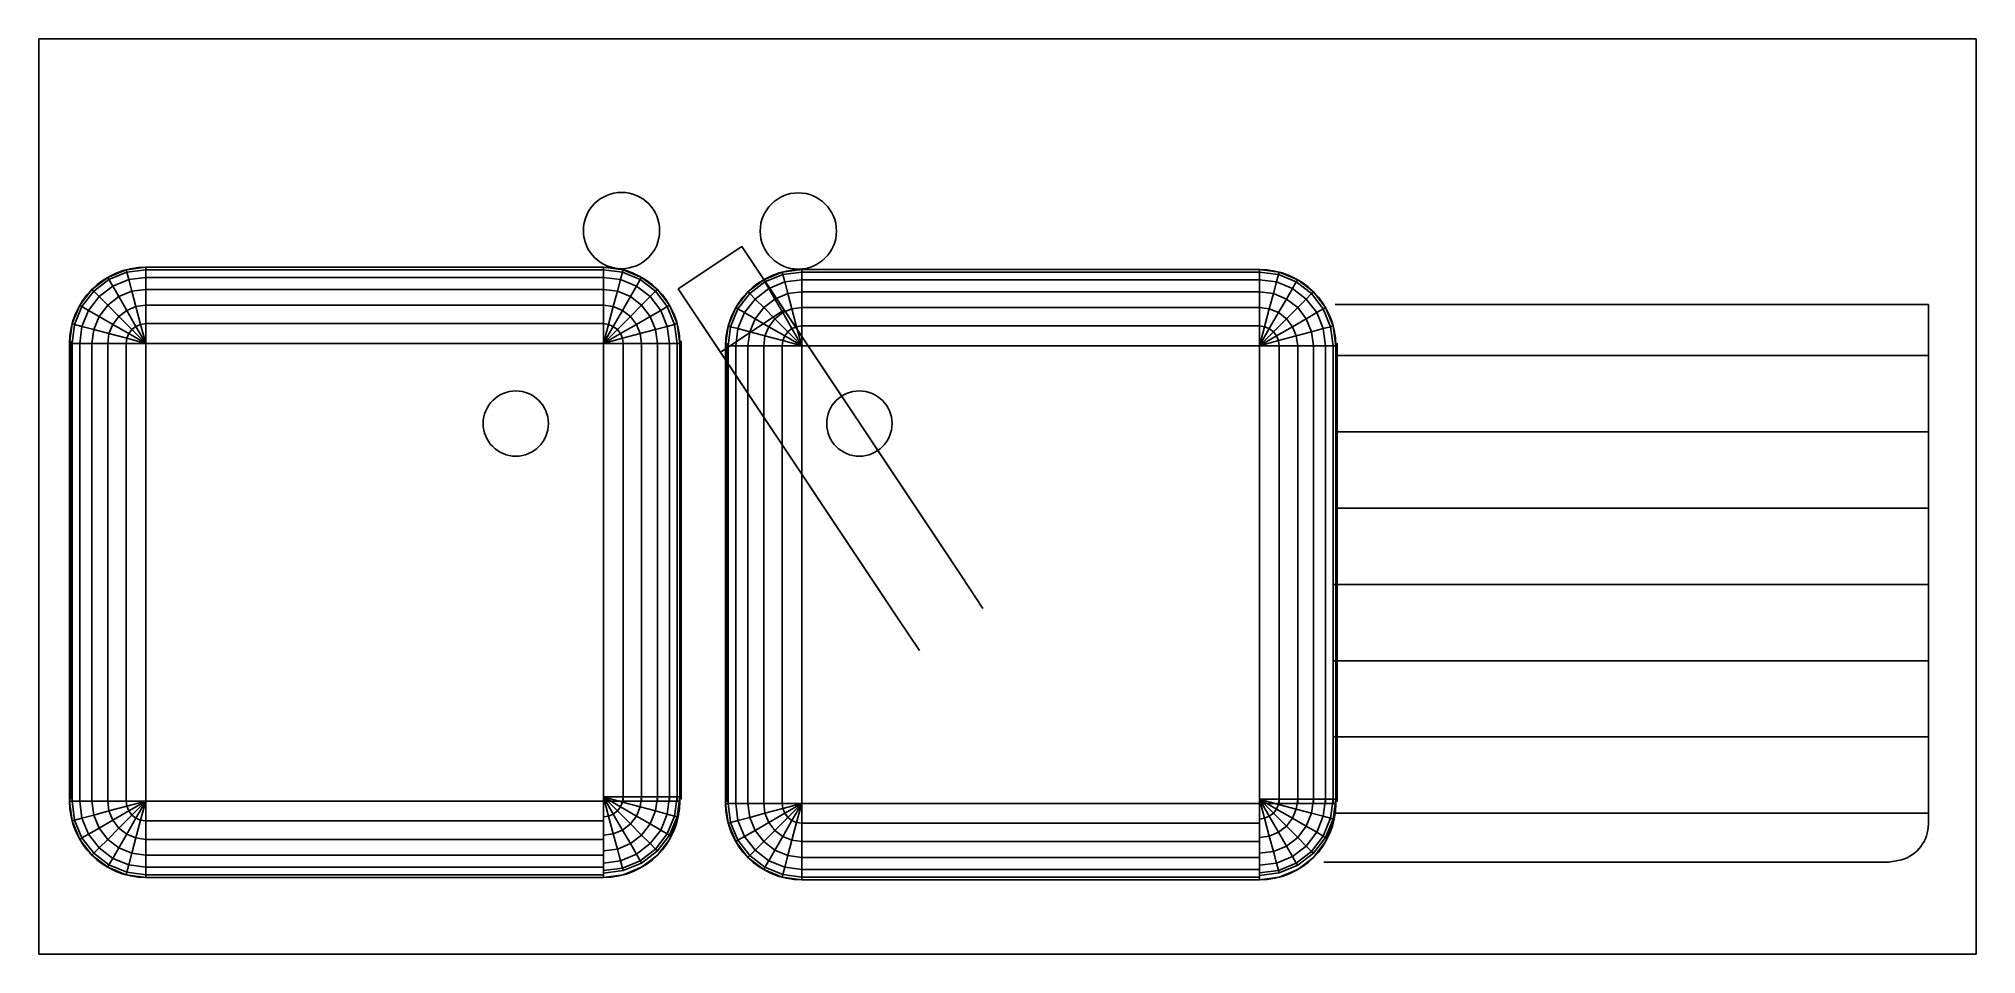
# Model space of a CAD drawing. Extents: x -127 to 0, y 0 to 60.
import ezdxf

# ---------------------------------------------------------------- set-up
doc = ezdxf.new("R2010")
doc.units = 0
doc.header["$LTSCALE"] = 25
doc.header["$MEASUREMENT"] = 0
doc.layers.get('0').update_dxf_attribs({"linetype": 'CONTINUOUS'})

msp = doc.modelspace()

# ---------------------------------------------------------------- linework, layer by layer
at = {"color": 0, "linetype": 'ByBlock'}
for p, q in [((-119.98, 45.03), (-89.98, 45.03)), ((-76.98, 44.88), (-46.98, 44.88)), ((-78.15, 42.23), (-82.31, 39.45)), ((-42.03, 42.59), (-3.14, 42.59)), ((-3.14, 42.59), (-3.14, 8.54)), ((-124.98, 10.03), (-124.98, 40.03)), ((-119.98, 10.03, -20), (-119.98, 40.03, -20)), ((-119.98, 40.03, -20), (-89.98, 40.03, -20)), ((-89.98, 40.03, -20), (-89.98, 10.03, -20)), ((-84.98, 40.03), (-84.98, 10.03)), ((-81.98, 9.88), (-81.98, 39.88)), ((-76.98, 9.88, -20), (-76.98, 39.88, -20)), ((-76.98, 39.88, -20), (-46.98, 39.88, -20)), ((-46.98, 39.88, -20), (-46.98, 9.88, -20)), ((-41.98, 39.88), (-41.98, 9.88)), ((-42.03, 39.24), (-3.14, 39.24)), ((-42.03, 34.24), (-3.14, 34.24)), ((-42.03, 29.24), (-3.14, 29.24)), ((-42.13, 24.24), (-3.14, 24.24)), ((-42.13, 19.24), (-3.14, 19.24)), ((-42.13, 14.24), (-3.14, 14.24)), ((-89.98, 10.03, -20), (-119.98, 10.03, -20)), ((-46.98, 9.88, -20), (-76.98, 9.88, -20)), ((-42.13, 9.24), (-3.14, 9.24)), ((-5.74, 6.04), (-42.76, 6.04)), ((-4.9, 6.18), (-5.74, 6.04)), ((-89.98, 5.03), (-119.98, 5.03)), ((-46.98, 4.88), (-76.98, 4.88))]:
    msp.add_line(p, q, dxfattribs=at)
at = {"color": 0, "linetype": 'ByBlock', "extrusion": (0, 1, 0)}
for p, q in [((-89.98, 45.03, -15), (-119.98, 45.03, -15)), ((-119.98, 45.03, -15), (-119.98, 45.03)), ((-89.98, 45.03), (-89.98, 45.03, -15)), ((-46.98, 44.88, -15), (-76.98, 44.88, -15)), ((-76.98, 44.88, -15), (-76.98, 44.88)), ((-46.98, 44.88), (-46.98, 44.88, -15))]:
    msp.add_line(p, q, dxfattribs=at)
at = {"color": 0, "linetype": 'ByBlock', "extrusion": (0.83205, 0.5547, 0)}
for p, q in [((-72.04, 24.06, 14), (-85.08, 43.61, 2.5)), ((-82.31, 39.45, 2.5), (-70.66, 21.98, 11.5)), ((-70.66, 21.98, 14), (-72.04, 24.06, 14)), ((-70.66, 21.98, 11.5), (-69.27, 19.9, 11.5)), ((-69.27, 19.9, 12.5), (-70.66, 21.98, 14)), ((-69.27, 19.9, 11.5), (-69.27, 19.9, 12.5))]:
    msp.add_line(p, q, dxfattribs=at)
at = {"color": 0, "linetype": 'ByBlock', "extrusion": (-1, 0, 0)}
for p, q in [((-124.98, 40.03, -15), (-124.98, 10.03, -15)), ((-124.98, 40.03), (-124.98, 40.03, -15)), ((-81.98, 39.88, -15), (-81.98, 9.88, -15)), ((-81.98, 39.88), (-81.98, 39.88, -15)), ((-124.98, 10.03, -15), (-124.98, 10.03)), ((-81.98, 9.88, -15), (-81.98, 9.88))]:
    msp.add_line(p, q, dxfattribs=at)
at = {"color": 0, "linetype": 'ByBlock', "extrusion": (1, 0, 0)}
for p, q in [((-84.98, 10.03, -15), (-84.98, 40.03, -15)), ((-84.98, 40.03, -15), (-84.98, 40.03)), ((-41.98, 9.88, -15), (-41.98, 39.88, -15)), ((-41.98, 39.88, -15), (-41.98, 39.88)), ((-84.98, 10.03), (-84.98, 10.03, -15)), ((-41.98, 9.88), (-41.98, 9.88, -15))]:
    msp.add_line(p, q, dxfattribs=at)
at = {"color": 0, "linetype": 'ByBlock', "extrusion": (0, -1, 0)}
for p, q in [((-119.98, 5.03), (-119.98, 5.03, -15)), ((-119.98, 5.03, -15), (-89.98, 5.03, -15)), ((-89.98, 5.03, -15), (-89.98, 5.03)), ((-76.98, 4.88), (-76.98, 4.88, -15)), ((-76.98, 4.88, -15), (-46.98, 4.88, -15)), ((-46.98, 4.88, -15), (-46.98, 4.88))]:
    msp.add_line(p, q, dxfattribs=at)
at = {"color": 0, "linetype": 'ByBlock'}
for centre, radius in [((-88.8, 47.43), 2.5), ((-77.21, 47.4), 2.5), ((-95.73, 34.78, -20), 2.14), ((-73.21, 34.78, -20), 2.14)]:
    msp.add_circle(centre, radius, dxfattribs=at)
for centre, radius, start, end in [((-119.98, 40.03), 5, 90, 180), ((-119.98, 40.03, -15), 5, 90, 180), ((-89.98, 40.03), 5, 0, 90), ((-89.98, 40.03, -15), 5, 0, 90), ((-76.98, 39.88), 5, 90, 180), ((-76.98, 39.88, -15), 5, 90, 180), ((-46.98, 39.88), 5, 0, 90), ((-46.98, 39.88, -15), 5, 0, 90), ((-119.98, 10.03), 5, 180, 270), ((-119.98, 10.03, -15), 5, 180, 270), ((-89.98, 10.03), 5, 270, 0), ((-89.98, 10.03, -15), 5, 270, 0), ((-76.98, 9.88), 5, 180, 270), ((-76.98, 9.88, -15), 5, 180, 270), ((-46.98, 9.88), 5, 270, 0), ((-46.98, 9.88, -15), 5, 270, 0), ((-5.6, 8.54), 2.46, 286.6393, 0), ((-79.39, 5.01), 0.005, 180, 270)]:
    msp.add_arc(centre, radius, start, end, dxfattribs=at)
for points, invisible_edges in [([(-123, 60), (-127, 60), (-127, 0), (-123, 0)], 8), ([(-123, 60), (-87, 60), (-87, 45), (-123, 45)], 14), ([(-79, 60), (-87, 60), (-87, 0), (-79, 0)], 10), ([(-43, 60), (-79, 60), (-79, 45), (-43, 45)], 14), ([(0, 0), (0, 60), (-43, 60), (-43, 0)], 4), ([(-80.92, 46.39, 2.5), (-78.15, 42.23, 2.5), (-66.5, 24.75, 11.5), (-67.88, 26.83, 14)], 5), ([(-80.92, 46.39, 2.5), (-80.92, 46.39), (-78.15, 42.23), (-78.15, 42.23, 2.5)], 8), ([(-85.08, 43.61, 2.5), (-82.31, 39.45, 2.5), (-70.66, 21.98, 11.5), (-72.04, 24.06, 14)], 5), ([(-85.08, 43.61, 2.5), (-85.08, 43.61), (-82.31, 39.45), (-82.31, 39.45, 2.5)], 8), ([(-67.88, 26.83, 14), (-66.5, 24.75, 11.5), (-65.11, 22.67, 11.5), (-66.5, 24.75, 14)], 5), ([(-66.5, 24.75, 14), (-65.11, 22.67, 11.5), (-65.11, 22.67, 12.5)], 1), ([(-72.04, 24.06, 14), (-70.66, 21.98, 11.5), (-69.27, 19.9, 11.5), (-70.66, 21.98, 14)], 5), ([(-70.66, 21.98, 14), (-69.27, 19.9, 11.5), (-69.27, 19.9, 12.5)], 1), ([(-123, 0), (-87, 0), (-87, 5), (-123, 5)], 14), ([(-43, 0), (-79, 0), (-79, 5), (-43, 5)], 14)]:
    msp.add_3dface(points, dxfattribs=dict(at, invisible_edges=invisible_edges))
for points in [[(-80.92, 46.39), (-85.08, 43.61), (-85.08, 43.61, 2.5), (-80.92, 46.39, 2.5)], [(-119.98, 45.03), (-89.98, 45.03), (-89.98, 45.03, -15), (-119.98, 45.03, -15)], [(-76.98, 44.88), (-46.98, 44.88), (-46.98, 44.88, -15), (-76.98, 44.88, -15)], [(-124.88, 10.17), (-124.88, 40.17), (-124.88, 40.17, -15), (-124.88, 10.17, -15)], [(-84.88, 10.17), (-84.88, 40.17), (-84.88, 40.17, -15), (-84.88, 10.17, -15)], [(-81.88, 10.02), (-81.88, 40.02), (-81.88, 40.02, -15), (-81.88, 10.02, -15)], [(-41.88, 10.02), (-41.88, 40.02), (-41.88, 40.02, -15), (-41.88, 10.02, -15)], [(-119.98, 5.03), (-89.98, 5.03), (-89.98, 5.03, -15), (-119.98, 5.03, -15)], [(-76.98, 4.88), (-46.98, 4.88), (-46.98, 4.88, -15), (-76.98, 4.88, -15)]]:
    msp.add_3dface(points, dxfattribs=at)

# ---------------------------------------------------------------- meshes
mesh = msp.add_polymesh((7, 7), dxfattribs=at)
for k, corner in enumerate([(-119.98, 45.03, -15), (-121.28, 44.86, -15), (-122.48, 44.36, -15), (-123.52, 43.57, -15), (-124.31, 42.53, -15), (-124.81, 41.33, -15), (-124.98, 40.03, -15), (-119.98, 45.03, -12.5), (-121.28, 44.86, -12.5), (-122.48, 44.36, -12.5), (-123.52, 43.57, -12.5), (-124.31, 42.53, -12.5), (-124.81, 41.33, -12.5), (-124.98, 40.03, -12.5), (-119.98, 45.03, -10), (-121.28, 44.86, -10), (-122.48, 44.36, -10), (-123.52, 43.57, -10), (-124.31, 42.53, -10), (-124.81, 41.33, -10), (-124.98, 40.03, -10), (-119.98, 45.03, -7.5), (-121.28, 44.86, -7.5), (-122.48, 44.36, -7.5), (-123.52, 43.57, -7.5), (-124.31, 42.53, -7.5), (-124.81, 41.33, -7.5), (-124.98, 40.03, -7.5), (-119.98, 45.03, -5), (-121.28, 44.86, -5), (-122.48, 44.36, -5), (-123.52, 43.57, -5), (-124.31, 42.53, -5), (-124.81, 41.33, -5), (-124.98, 40.03, -5), (-119.98, 45.03, -2.5), (-121.28, 44.86, -2.5), (-122.48, 44.36, -2.5), (-123.52, 43.57, -2.5), (-124.31, 42.53, -2.5), (-124.81, 41.33, -2.5), (-124.98, 40.03, -2.5), (-119.98, 45.03), (-121.28, 44.86), (-122.48, 44.36), (-123.52, 43.57), (-124.31, 42.53), (-124.81, 41.33), (-124.98, 40.03)]):
    mesh.set_mesh_vertex(divmod(k, 7), corner)
mesh = msp.add_polymesh((7, 7), dxfattribs=at)
for k, corner in enumerate([(-119.98, 40.03, -20), (-119.98, 41.33, -19.83), (-119.98, 42.53, -19.33), (-119.98, 43.57, -18.54), (-119.98, 44.36, -17.5), (-119.98, 44.86, -16.29), (-119.98, 45.03, -15), (-119.98, 40.03, -20), (-120.32, 41.28, -19.83), (-120.63, 42.45, -19.33), (-120.9, 43.45, -18.54), (-121.1, 44.22, -17.5), (-121.23, 44.7, -16.29), (-121.28, 44.86, -15), (-119.98, 40.03, -20), (-120.63, 41.15, -19.83), (-121.23, 42.2, -19.33), (-121.75, 43.1, -18.54), (-122.15, 43.78, -17.5), (-122.4, 44.22, -16.29), (-122.48, 44.36, -15), (-119.98, 40.03, -20), (-120.9, 40.95, -19.83), (-121.75, 41.8, -19.33), (-122.48, 42.53, -18.54), (-123.05, 43.1, -17.5), (-123.4, 43.45, -16.29), (-123.52, 43.57, -15), (-119.98, 40.03, -20), (-121.1, 40.68, -19.83), (-122.15, 41.28, -19.33), (-123.05, 41.8, -18.54), (-123.73, 42.2, -17.5), (-124.17, 42.45, -16.29), (-124.31, 42.53, -15), (-119.98, 40.03, -20), (-121.23, 40.37, -19.83), (-122.4, 40.68, -19.33), (-123.4, 40.95, -18.54), (-124.17, 41.15, -17.5), (-124.65, 41.28, -16.29), (-124.81, 41.33, -15), (-119.98, 40.03, -20), (-121.28, 40.03, -19.83), (-122.48, 40.03, -19.33), (-123.52, 40.03, -18.54), (-124.31, 40.03, -17.5), (-124.81, 40.03, -16.29), (-124.98, 40.03, -15)]):
    mesh.set_mesh_vertex(divmod(k, 7), corner)
mesh = msp.add_polymesh((2, 7), dxfattribs=at)
for k, corner in enumerate([(-119.98, 45.03, -15), (-119.98, 44.86, -16.29), (-119.98, 44.36, -17.5), (-119.98, 43.57, -18.54), (-119.98, 42.53, -19.33), (-119.98, 41.33, -19.83), (-119.98, 40.03, -20), (-89.98, 45.03, -15), (-89.98, 44.86, -16.29), (-89.98, 44.36, -17.5), (-89.98, 43.57, -18.54), (-89.98, 42.53, -19.33), (-89.98, 41.33, -19.83), (-89.98, 40.03, -20)]):
    mesh.set_mesh_vertex(divmod(k, 7), corner)
mesh = msp.add_polymesh((7, 7), dxfattribs=at)
for k, corner in enumerate([(-89.98, 45.03), (-89.98, 45.03, -2.5), (-89.98, 45.03, -5), (-89.98, 45.03, -7.5), (-89.98, 45.03, -10), (-89.98, 45.03, -12.5), (-89.98, 45.03, -15), (-88.69, 44.86), (-88.69, 44.86, -2.5), (-88.69, 44.86, -5), (-88.69, 44.86, -7.5), (-88.69, 44.86, -10), (-88.69, 44.86, -12.5), (-88.69, 44.86, -15), (-87.48, 44.36), (-87.48, 44.36, -2.5), (-87.48, 44.36, -5), (-87.48, 44.36, -7.5), (-87.48, 44.36, -10), (-87.48, 44.36, -12.5), (-87.48, 44.36, -15), (-86.45, 43.57), (-86.45, 43.57, -2.5), (-86.45, 43.57, -5), (-86.45, 43.57, -7.5), (-86.45, 43.57, -10), (-86.45, 43.57, -12.5), (-86.45, 43.57, -15), (-85.65, 42.53), (-85.65, 42.53, -2.5), (-85.65, 42.53, -5), (-85.65, 42.53, -7.5), (-85.65, 42.53, -10), (-85.65, 42.53, -12.5), (-85.65, 42.53, -15), (-85.15, 41.33), (-85.15, 41.33, -2.5), (-85.15, 41.33, -5), (-85.15, 41.33, -7.5), (-85.15, 41.33, -10), (-85.15, 41.33, -12.5), (-85.15, 41.33, -15), (-84.98, 40.03), (-84.98, 40.03, -2.5), (-84.98, 40.03, -5), (-84.98, 40.03, -7.5), (-84.98, 40.03, -10), (-84.98, 40.03, -12.5), (-84.98, 40.03, -15)]):
    mesh.set_mesh_vertex(divmod(k, 7), corner)
mesh = msp.add_polymesh((7, 7), dxfattribs=at)
for k, corner in enumerate([(-89.98, 40.03, -20), (-89.98, 41.33, -19.83), (-89.98, 42.53, -19.33), (-89.98, 43.57, -18.54), (-89.98, 44.36, -17.5), (-89.98, 44.86, -16.29), (-89.98, 45.03, -15), (-89.98, 40.03, -20), (-89.65, 41.28, -19.83), (-89.34, 42.45, -19.33), (-89.07, 43.45, -18.54), (-88.86, 44.22, -17.5), (-88.73, 44.7, -16.29), (-88.69, 44.86, -15), (-89.98, 40.03, -20), (-89.34, 41.15, -19.83), (-88.73, 42.2, -19.33), (-88.22, 43.1, -18.54), (-87.82, 43.78, -17.5), (-87.57, 44.22, -16.29), (-87.48, 44.36, -15), (-89.98, 40.03, -20), (-89.07, 40.95, -19.83), (-88.22, 41.8, -19.33), (-87.48, 42.53, -18.54), (-86.92, 43.1, -17.5), (-86.57, 43.45, -16.29), (-86.45, 43.57, -15), (-89.98, 40.03, -20), (-88.86, 40.68, -19.83), (-87.82, 41.28, -19.33), (-86.92, 41.8, -18.54), (-86.23, 42.2, -17.5), (-85.8, 42.45, -16.29), (-85.65, 42.53, -15), (-89.98, 40.03, -20), (-88.73, 40.37, -19.83), (-87.57, 40.68, -19.33), (-86.57, 40.95, -18.54), (-85.8, 41.15, -17.5), (-85.32, 41.28, -16.29), (-85.15, 41.33, -15), (-89.98, 40.03, -20), (-88.69, 40.03, -19.83), (-87.48, 40.03, -19.33), (-86.45, 40.03, -18.54), (-85.65, 40.03, -17.5), (-85.15, 40.03, -16.29), (-84.98, 40.03, -15)]):
    mesh.set_mesh_vertex(divmod(k, 7), corner)
mesh = msp.add_polymesh((7, 7), dxfattribs=at)
for k, corner in enumerate([(-76.98, 44.88, -15), (-78.28, 44.71, -15), (-79.48, 44.21, -15), (-80.52, 43.42, -15), (-81.31, 42.38, -15), (-81.81, 41.18, -15), (-81.98, 39.88, -15), (-76.98, 44.88, -12.5), (-78.28, 44.71, -12.5), (-79.48, 44.21, -12.5), (-80.52, 43.42, -12.5), (-81.31, 42.38, -12.5), (-81.81, 41.18, -12.5), (-81.98, 39.88, -12.5), (-76.98, 44.88, -10), (-78.28, 44.71, -10), (-79.48, 44.21, -10), (-80.52, 43.42, -10), (-81.31, 42.38, -10), (-81.81, 41.18, -10), (-81.98, 39.88, -10), (-76.98, 44.88, -7.5), (-78.28, 44.71, -7.5), (-79.48, 44.21, -7.5), (-80.52, 43.42, -7.5), (-81.31, 42.38, -7.5), (-81.81, 41.18, -7.5), (-81.98, 39.88, -7.5), (-76.98, 44.88, -5), (-78.28, 44.71, -5), (-79.48, 44.21, -5), (-80.52, 43.42, -5), (-81.31, 42.38, -5), (-81.81, 41.18, -5), (-81.98, 39.88, -5), (-76.98, 44.88, -2.5), (-78.28, 44.71, -2.5), (-79.48, 44.21, -2.5), (-80.52, 43.42, -2.5), (-81.31, 42.38, -2.5), (-81.81, 41.18, -2.5), (-81.98, 39.88, -2.5), (-76.98, 44.88), (-78.28, 44.71), (-79.48, 44.21), (-80.52, 43.42), (-81.31, 42.38), (-81.81, 41.18), (-81.98, 39.88)]):
    mesh.set_mesh_vertex(divmod(k, 7), corner)
mesh = msp.add_polymesh((7, 7), dxfattribs=at)
for k, corner in enumerate([(-76.98, 39.88, -20), (-76.98, 41.18, -19.83), (-76.98, 42.38, -19.33), (-76.98, 43.42, -18.54), (-76.98, 44.21, -17.5), (-76.98, 44.71, -16.29), (-76.98, 44.88, -15), (-76.98, 39.88, -20), (-77.32, 41.13, -19.83), (-77.63, 42.3, -19.33), (-77.9, 43.3, -18.54), (-78.1, 44.06, -17.5), (-78.23, 44.55, -16.29), (-78.28, 44.71, -15), (-76.98, 39.88, -20), (-77.63, 41, -19.83), (-78.23, 42.05, -19.33), (-78.75, 42.94, -18.54), (-79.15, 43.63, -17.5), (-79.4, 44.06, -16.29), (-79.48, 44.21, -15), (-76.98, 39.88, -20), (-77.9, 40.8, -19.83), (-78.75, 41.65, -19.33), (-79.48, 42.38, -18.54), (-80.05, 42.94, -17.5), (-80.4, 43.3, -16.29), (-80.52, 43.42, -15), (-76.98, 39.88, -20), (-78.1, 40.53, -19.83), (-79.15, 41.13, -19.33), (-80.05, 41.65, -18.54), (-80.73, 42.05, -17.5), (-81.17, 42.3, -16.29), (-81.31, 42.38, -15), (-76.98, 39.88, -20), (-78.23, 40.22, -19.83), (-79.4, 40.53, -19.33), (-80.4, 40.8, -18.54), (-81.17, 41, -17.5), (-81.65, 41.13, -16.29), (-81.81, 41.18, -15), (-76.98, 39.88, -20), (-78.28, 39.88, -19.83), (-79.48, 39.88, -19.33), (-80.52, 39.88, -18.54), (-81.31, 39.88, -17.5), (-81.81, 39.88, -16.29), (-81.98, 39.88, -15)]):
    mesh.set_mesh_vertex(divmod(k, 7), corner)
mesh = msp.add_polymesh((2, 7), dxfattribs=at)
for k, corner in enumerate([(-76.98, 44.88, -15), (-76.98, 44.71, -16.29), (-76.98, 44.21, -17.5), (-76.98, 43.42, -18.54), (-76.98, 42.38, -19.33), (-76.98, 41.18, -19.83), (-76.98, 39.88, -20), (-46.98, 44.88, -15), (-46.98, 44.71, -16.29), (-46.98, 44.21, -17.5), (-46.98, 43.42, -18.54), (-46.98, 42.38, -19.33), (-46.98, 41.18, -19.83), (-46.98, 39.88, -20)]):
    mesh.set_mesh_vertex(divmod(k, 7), corner)
mesh = msp.add_polymesh((7, 7), dxfattribs=at)
for k, corner in enumerate([(-46.98, 44.88), (-46.98, 44.88, -2.5), (-46.98, 44.88, -5), (-46.98, 44.88, -7.5), (-46.98, 44.88, -10), (-46.98, 44.88, -12.5), (-46.98, 44.88, -15), (-45.69, 44.71), (-45.69, 44.71, -2.5), (-45.69, 44.71, -5), (-45.69, 44.71, -7.5), (-45.69, 44.71, -10), (-45.69, 44.71, -12.5), (-45.69, 44.71, -15), (-44.48, 44.21), (-44.48, 44.21, -2.5), (-44.48, 44.21, -5), (-44.48, 44.21, -7.5), (-44.48, 44.21, -10), (-44.48, 44.21, -12.5), (-44.48, 44.21, -15), (-43.45, 43.42), (-43.45, 43.42, -2.5), (-43.45, 43.42, -5), (-43.45, 43.42, -7.5), (-43.45, 43.42, -10), (-43.45, 43.42, -12.5), (-43.45, 43.42, -15), (-42.65, 42.38), (-42.65, 42.38, -2.5), (-42.65, 42.38, -5), (-42.65, 42.38, -7.5), (-42.65, 42.38, -10), (-42.65, 42.38, -12.5), (-42.65, 42.38, -15), (-42.15, 41.18), (-42.15, 41.18, -2.5), (-42.15, 41.18, -5), (-42.15, 41.18, -7.5), (-42.15, 41.18, -10), (-42.15, 41.18, -12.5), (-42.15, 41.18, -15), (-41.98, 39.88), (-41.98, 39.88, -2.5), (-41.98, 39.88, -5), (-41.98, 39.88, -7.5), (-41.98, 39.88, -10), (-41.98, 39.88, -12.5), (-41.98, 39.88, -15)]):
    mesh.set_mesh_vertex(divmod(k, 7), corner)
mesh = msp.add_polymesh((7, 7), dxfattribs=at)
for k, corner in enumerate([(-46.98, 39.88, -20), (-46.98, 41.18, -19.83), (-46.98, 42.38, -19.33), (-46.98, 43.42, -18.54), (-46.98, 44.21, -17.5), (-46.98, 44.71, -16.29), (-46.98, 44.88, -15), (-46.98, 39.88, -20), (-46.65, 41.13, -19.83), (-46.34, 42.3, -19.33), (-46.07, 43.3, -18.54), (-45.86, 44.06, -17.5), (-45.73, 44.55, -16.29), (-45.69, 44.71, -15), (-46.98, 39.88, -20), (-46.34, 41, -19.83), (-45.73, 42.05, -19.33), (-45.22, 42.94, -18.54), (-44.82, 43.63, -17.5), (-44.57, 44.06, -16.29), (-44.48, 44.21, -15), (-46.98, 39.88, -20), (-46.07, 40.8, -19.83), (-45.22, 41.65, -19.33), (-44.48, 42.38, -18.54), (-43.92, 42.94, -17.5), (-43.57, 43.3, -16.29), (-43.45, 43.42, -15), (-46.98, 39.88, -20), (-45.86, 40.53, -19.83), (-44.82, 41.13, -19.33), (-43.92, 41.65, -18.54), (-43.23, 42.05, -17.5), (-42.8, 42.3, -16.29), (-42.65, 42.38, -15), (-46.98, 39.88, -20), (-45.73, 40.22, -19.83), (-44.57, 40.53, -19.33), (-43.57, 40.8, -18.54), (-42.8, 41, -17.5), (-42.32, 41.13, -16.29), (-42.15, 41.18, -15), (-46.98, 39.88, -20), (-45.69, 39.88, -19.83), (-44.48, 39.88, -19.33), (-43.45, 39.88, -18.54), (-42.65, 39.88, -17.5), (-42.15, 39.88, -16.29), (-41.98, 39.88, -15)]):
    mesh.set_mesh_vertex(divmod(k, 7), corner)
mesh = msp.add_polymesh((2, 7), dxfattribs=at)
for k, corner in enumerate([(-124.98, 10.03, -15), (-124.81, 10.03, -16.29), (-124.31, 10.03, -17.5), (-123.52, 10.03, -18.54), (-122.48, 10.03, -19.33), (-121.28, 10.03, -19.83), (-119.98, 10.03, -20), (-124.98, 40.03, -15), (-124.81, 40.03, -16.29), (-124.31, 40.03, -17.5), (-123.52, 40.03, -18.54), (-122.48, 40.03, -19.33), (-121.28, 40.03, -19.83), (-119.98, 40.03, -20)]):
    mesh.set_mesh_vertex(divmod(k, 7), corner)
mesh = msp.add_polymesh((2, 7), dxfattribs=at)
for k, corner in enumerate([(-84.98, 10.03, -15), (-85.15, 10.03, -16.29), (-85.65, 10.03, -17.5), (-86.45, 10.03, -18.54), (-87.48, 10.03, -19.33), (-88.69, 10.03, -19.83), (-89.98, 10.03, -20), (-84.98, 40.03, -15), (-85.15, 40.03, -16.29), (-85.65, 40.03, -17.5), (-86.45, 40.03, -18.54), (-87.48, 40.03, -19.33), (-88.69, 40.03, -19.83), (-89.98, 40.03, -20)]):
    mesh.set_mesh_vertex(divmod(k, 7), corner)
mesh = msp.add_polymesh((2, 7), dxfattribs=at)
for k, corner in enumerate([(-81.98, 9.88, -15), (-81.81, 9.88, -16.29), (-81.31, 9.88, -17.5), (-80.52, 9.88, -18.54), (-79.48, 9.88, -19.33), (-78.28, 9.88, -19.83), (-76.98, 9.88, -20), (-81.98, 39.88, -15), (-81.81, 39.88, -16.29), (-81.31, 39.88, -17.5), (-80.52, 39.88, -18.54), (-79.48, 39.88, -19.33), (-78.28, 39.88, -19.83), (-76.98, 39.88, -20)]):
    mesh.set_mesh_vertex(divmod(k, 7), corner)
mesh = msp.add_polymesh((2, 7), dxfattribs=at)
for k, corner in enumerate([(-41.98, 9.88, -15), (-42.15, 9.88, -16.29), (-42.65, 9.88, -17.5), (-43.45, 9.88, -18.54), (-44.48, 9.88, -19.33), (-45.69, 9.88, -19.83), (-46.98, 9.88, -20), (-41.98, 39.88, -15), (-42.15, 39.88, -16.29), (-42.65, 39.88, -17.5), (-43.45, 39.88, -18.54), (-44.48, 39.88, -19.33), (-45.69, 39.88, -19.83), (-46.98, 39.88, -20)]):
    mesh.set_mesh_vertex(divmod(k, 7), corner)
mesh = msp.add_polymesh((7, 7), dxfattribs=at)
for k, corner in enumerate([(-89.98, 10.31, -20), (-89.98, 9.01, -19.83), (-89.98, 7.81, -19.33), (-89.98, 6.77, -18.54), (-89.98, 5.98, -17.5), (-89.98, 5.48, -16.29), (-89.98, 5.31, -15), (-89.98, 10.31, -20), (-89.65, 9.06, -19.83), (-89.34, 7.89, -19.33), (-89.07, 6.89, -18.54), (-88.86, 6.13, -17.5), (-88.73, 5.64, -16.29), (-88.69, 5.48, -15), (-89.98, 10.31, -20), (-89.34, 9.19, -19.83), (-88.73, 8.14, -19.33), (-88.22, 7.25, -18.54), (-87.82, 6.56, -17.5), (-87.57, 6.13, -16.29), (-87.48, 5.98, -15), (-89.98, 10.31, -20), (-89.07, 9.39, -19.83), (-88.22, 8.54, -19.33), (-87.48, 7.81, -18.54), (-86.92, 7.25, -17.5), (-86.57, 6.89, -16.29), (-86.45, 6.77, -15), (-89.98, 10.31, -20), (-88.86, 9.66, -19.83), (-87.82, 9.06, -19.33), (-86.92, 8.54, -18.54), (-86.23, 8.14, -17.5), (-85.8, 7.89, -16.29), (-85.65, 7.81, -15), (-89.98, 10.31, -20), (-88.73, 9.97, -19.83), (-87.57, 9.66, -19.33), (-86.57, 9.39, -18.54), (-85.8, 9.19, -17.5), (-85.32, 9.06, -16.29), (-85.15, 9.01, -15), (-89.98, 10.31, -20), (-88.69, 10.31, -19.83), (-87.48, 10.31, -19.33), (-86.45, 10.31, -18.54), (-85.65, 10.31, -17.5), (-85.15, 10.31, -16.29), (-84.98, 10.31, -15)]):
    mesh.set_mesh_vertex(divmod(k, 7), corner)
mesh = msp.add_polymesh((7, 7), dxfattribs=at)
for k, corner in enumerate([(-119.98, 5.03, -15), (-121.28, 5.2, -15), (-122.48, 5.7, -15), (-123.52, 6.5, -15), (-124.31, 7.53, -15), (-124.81, 8.74, -15), (-124.98, 10.03, -15), (-119.98, 5.03, -12.5), (-121.28, 5.2, -12.5), (-122.48, 5.7, -12.5), (-123.52, 6.5, -12.5), (-124.31, 7.53, -12.5), (-124.81, 8.74, -12.5), (-124.98, 10.03, -12.5), (-119.98, 5.03, -10), (-121.28, 5.2, -10), (-122.48, 5.7, -10), (-123.52, 6.5, -10), (-124.31, 7.53, -10), (-124.81, 8.74, -10), (-124.98, 10.03, -10), (-119.98, 5.03, -7.5), (-121.28, 5.2, -7.5), (-122.48, 5.7, -7.5), (-123.52, 6.5, -7.5), (-124.31, 7.53, -7.5), (-124.81, 8.74, -7.5), (-124.98, 10.03, -7.5), (-119.98, 5.03, -5), (-121.28, 5.2, -5), (-122.48, 5.7, -5), (-123.52, 6.5, -5), (-124.31, 7.53, -5), (-124.81, 8.74, -5), (-124.98, 10.03, -5), (-119.98, 5.03, -2.5), (-121.28, 5.2, -2.5), (-122.48, 5.7, -2.5), (-123.52, 6.5, -2.5), (-124.31, 7.53, -2.5), (-124.81, 8.74, -2.5), (-124.98, 10.03, -2.5), (-119.98, 5.03), (-121.28, 5.2), (-122.48, 5.7), (-123.52, 6.5), (-124.31, 7.53), (-124.81, 8.74), (-124.98, 10.03)]):
    mesh.set_mesh_vertex(divmod(k, 7), corner)
mesh = msp.add_polymesh((7, 7), dxfattribs=at)
for k, corner in enumerate([(-119.98, 10.03, -20), (-119.98, 8.74, -19.83), (-119.98, 7.53, -19.33), (-119.98, 6.5, -18.54), (-119.98, 5.7, -17.5), (-119.98, 5.2, -16.29), (-119.98, 5.03, -15), (-119.98, 10.03, -20), (-120.32, 8.78, -19.83), (-120.63, 7.62, -19.33), (-120.9, 6.62, -18.54), (-121.1, 5.85, -17.5), (-121.23, 5.37, -16.29), (-121.28, 5.2, -15), (-119.98, 10.03, -20), (-120.63, 8.91, -19.83), (-121.23, 7.87, -19.33), (-121.75, 6.97, -18.54), (-122.15, 6.28, -17.5), (-122.4, 5.85, -16.29), (-122.48, 5.7, -15), (-119.98, 10.03, -20), (-120.9, 9.12, -19.83), (-121.75, 8.27, -19.33), (-122.48, 7.53, -18.54), (-123.05, 6.97, -17.5), (-123.4, 6.62, -16.29), (-123.52, 6.5, -15), (-119.98, 10.03, -20), (-121.1, 9.39, -19.83), (-122.15, 8.78, -19.33), (-123.05, 8.27, -18.54), (-123.73, 7.87, -17.5), (-124.17, 7.62, -16.29), (-124.31, 7.53, -15), (-119.98, 10.03, -20), (-121.23, 9.7, -19.83), (-122.4, 9.39, -19.33), (-123.4, 9.12, -18.54), (-124.17, 8.91, -17.5), (-124.65, 8.78, -16.29), (-124.81, 8.74, -15), (-119.98, 10.03, -20), (-121.28, 10.03, -19.83), (-122.48, 10.03, -19.33), (-123.52, 10.03, -18.54), (-124.31, 10.03, -17.5), (-124.81, 10.03, -16.29), (-124.98, 10.03, -15)]):
    mesh.set_mesh_vertex(divmod(k, 7), corner)
mesh = msp.add_polymesh((2, 7), dxfattribs=at)
for k, corner in enumerate([(-119.98, 5.03, -15), (-119.98, 5.2, -16.29), (-119.98, 5.7, -17.5), (-119.98, 6.5, -18.54), (-119.98, 7.53, -19.33), (-119.98, 8.74, -19.83), (-119.98, 10.03, -20), (-89.98, 5.03, -15), (-89.98, 5.2, -16.29), (-89.98, 5.7, -17.5), (-89.98, 6.5, -18.54), (-89.98, 7.53, -19.33), (-89.98, 8.74, -19.83), (-89.98, 10.03, -20)]):
    mesh.set_mesh_vertex(divmod(k, 7), corner)
mesh = msp.add_polymesh((7, 7), dxfattribs=at)
for k, corner in enumerate([(-89.98, 5.03), (-89.98, 5.03, -2.5), (-89.98, 5.03, -5), (-89.98, 5.03, -7.5), (-89.98, 5.03, -10), (-89.98, 5.03, -12.5), (-89.98, 5.03, -15), (-88.69, 5.2), (-88.69, 5.2, -2.5), (-88.69, 5.2, -5), (-88.69, 5.2, -7.5), (-88.69, 5.2, -10), (-88.69, 5.2, -12.5), (-88.69, 5.2, -15), (-87.48, 5.7), (-87.48, 5.7, -2.5), (-87.48, 5.7, -5), (-87.48, 5.7, -7.5), (-87.48, 5.7, -10), (-87.48, 5.7, -12.5), (-87.48, 5.7, -15), (-86.45, 6.5), (-86.45, 6.5, -2.5), (-86.45, 6.5, -5), (-86.45, 6.5, -7.5), (-86.45, 6.5, -10), (-86.45, 6.5, -12.5), (-86.45, 6.5, -15), (-85.65, 7.53), (-85.65, 7.53, -2.5), (-85.65, 7.53, -5), (-85.65, 7.53, -7.5), (-85.65, 7.53, -10), (-85.65, 7.53, -12.5), (-85.65, 7.53, -15), (-85.15, 8.74), (-85.15, 8.74, -2.5), (-85.15, 8.74, -5), (-85.15, 8.74, -7.5), (-85.15, 8.74, -10), (-85.15, 8.74, -12.5), (-85.15, 8.74, -15), (-84.98, 10.03), (-84.98, 10.03, -2.5), (-84.98, 10.03, -5), (-84.98, 10.03, -7.5), (-84.98, 10.03, -10), (-84.98, 10.03, -12.5), (-84.98, 10.03, -15)]):
    mesh.set_mesh_vertex(divmod(k, 7), corner)
mesh = msp.add_polymesh((7, 7), dxfattribs=at)
for k, corner in enumerate([(-76.98, 4.88, -15), (-78.28, 5.05, -15), (-79.48, 5.55, -15), (-80.52, 6.35, -15), (-81.31, 7.38, -15), (-81.81, 8.59, -15), (-81.98, 9.88, -15), (-76.98, 4.88, -12.5), (-78.28, 5.05, -12.5), (-79.48, 5.55, -12.5), (-80.52, 6.35, -12.5), (-81.31, 7.38, -12.5), (-81.81, 8.59, -12.5), (-81.98, 9.88, -12.5), (-76.98, 4.88, -10), (-78.28, 5.05, -10), (-79.48, 5.55, -10), (-80.52, 6.35, -10), (-81.31, 7.38, -10), (-81.81, 8.59, -10), (-81.98, 9.88, -10), (-76.98, 4.88, -7.5), (-78.28, 5.05, -7.5), (-79.48, 5.55, -7.5), (-80.52, 6.35, -7.5), (-81.31, 7.38, -7.5), (-81.81, 8.59, -7.5), (-81.98, 9.88, -7.5), (-76.98, 4.88, -5), (-78.28, 5.05, -5), (-79.48, 5.55, -5), (-80.52, 6.35, -5), (-81.31, 7.38, -5), (-81.81, 8.59, -5), (-81.98, 9.88, -5), (-76.98, 4.88, -2.5), (-78.28, 5.05, -2.5), (-79.48, 5.55, -2.5), (-80.52, 6.35, -2.5), (-81.31, 7.38, -2.5), (-81.81, 8.59, -2.5), (-81.98, 9.88, -2.5), (-76.98, 4.88), (-78.28, 5.05), (-79.48, 5.55), (-80.52, 6.35), (-81.31, 7.38), (-81.81, 8.59), (-81.98, 9.88)]):
    mesh.set_mesh_vertex(divmod(k, 7), corner)
mesh = msp.add_polymesh((7, 7), dxfattribs=at)
for k, corner in enumerate([(-76.98, 9.88, -20), (-76.98, 8.59, -19.83), (-76.98, 7.38, -19.33), (-76.98, 6.35, -18.54), (-76.98, 5.55, -17.5), (-76.98, 5.05, -16.29), (-76.98, 4.88, -15), (-76.98, 9.88, -20), (-77.32, 8.63, -19.83), (-77.63, 7.47, -19.33), (-77.9, 6.47, -18.54), (-78.1, 5.7, -17.5), (-78.23, 5.22, -16.29), (-78.28, 5.05, -15), (-76.98, 9.88, -20), (-77.63, 8.76, -19.83), (-78.23, 7.72, -19.33), (-78.75, 6.82, -18.54), (-79.15, 6.13, -17.5), (-79.4, 5.7, -16.29), (-79.48, 5.55, -15), (-76.98, 9.88, -20), (-77.9, 8.97, -19.83), (-78.75, 8.11, -19.33), (-79.48, 7.38, -18.54), (-80.05, 6.82, -17.5), (-80.4, 6.47, -16.29), (-80.52, 6.35, -15), (-76.98, 9.88, -20), (-78.1, 9.24, -19.83), (-79.15, 8.63, -19.33), (-80.05, 8.11, -18.54), (-80.73, 7.72, -17.5), (-81.17, 7.47, -16.29), (-81.31, 7.38, -15), (-76.98, 9.88, -20), (-78.23, 9.55, -19.83), (-79.4, 9.24, -19.33), (-80.4, 8.97, -18.54), (-81.17, 8.76, -17.5), (-81.65, 8.63, -16.29), (-81.81, 8.59, -15), (-76.98, 9.88, -20), (-78.28, 9.88, -19.83), (-79.48, 9.88, -19.33), (-80.52, 9.88, -18.54), (-81.31, 9.88, -17.5), (-81.81, 9.88, -16.29), (-81.98, 9.88, -15)]):
    mesh.set_mesh_vertex(divmod(k, 7), corner)
mesh = msp.add_polymesh((2, 7), dxfattribs=at)
for k, corner in enumerate([(-76.98, 4.88, -15), (-76.98, 5.05, -16.29), (-76.98, 5.55, -17.5), (-76.98, 6.35, -18.54), (-76.98, 7.38, -19.33), (-76.98, 8.59, -19.83), (-76.98, 9.88, -20), (-46.98, 4.88, -15), (-46.98, 5.05, -16.29), (-46.98, 5.55, -17.5), (-46.98, 6.35, -18.54), (-46.98, 7.38, -19.33), (-46.98, 8.59, -19.83), (-46.98, 9.88, -20)]):
    mesh.set_mesh_vertex(divmod(k, 7), corner)
mesh = msp.add_polymesh((7, 7), dxfattribs=at)
for k, corner in enumerate([(-46.98, 10.16, -20), (-46.98, 8.86, -19.83), (-46.98, 7.66, -19.33), (-46.98, 6.62, -18.54), (-46.98, 5.83, -17.5), (-46.98, 5.33, -16.29), (-46.98, 5.16, -15), (-46.98, 10.16, -20), (-46.65, 8.91, -19.83), (-46.34, 7.74, -19.33), (-46.07, 6.74, -18.54), (-45.86, 5.97, -17.5), (-45.73, 5.49, -16.29), (-45.69, 5.33, -15), (-46.98, 10.16, -20), (-46.34, 9.04, -19.83), (-45.73, 7.99, -19.33), (-45.22, 7.09, -18.54), (-44.82, 6.41, -17.5), (-44.57, 5.97, -16.29), (-44.48, 5.83, -15), (-46.98, 10.16, -20), (-46.07, 9.24, -19.83), (-45.22, 8.39, -19.33), (-44.48, 7.66, -18.54), (-43.92, 7.09, -17.5), (-43.57, 6.74, -16.29), (-43.45, 6.62, -15), (-46.98, 10.16, -20), (-45.86, 9.51, -19.83), (-44.82, 8.91, -19.33), (-43.92, 8.39, -18.54), (-43.23, 7.99, -17.5), (-42.8, 7.74, -16.29), (-42.65, 7.66, -15), (-46.98, 10.16, -20), (-45.73, 9.82, -19.83), (-44.57, 9.51, -19.33), (-43.57, 9.24, -18.54), (-42.8, 9.04, -17.5), (-42.32, 8.91, -16.29), (-42.15, 8.86, -15), (-46.98, 10.16, -20), (-45.69, 10.16, -19.83), (-44.48, 10.16, -19.33), (-43.45, 10.16, -18.54), (-42.65, 10.16, -17.5), (-42.15, 10.16, -16.29), (-41.98, 10.16, -15)]):
    mesh.set_mesh_vertex(divmod(k, 7), corner)
mesh = msp.add_polymesh((7, 7), dxfattribs=at)
for k, corner in enumerate([(-46.98, 4.88), (-46.98, 4.88, -2.5), (-46.98, 4.88, -5), (-46.98, 4.88, -7.5), (-46.98, 4.88, -10), (-46.98, 4.88, -12.5), (-46.98, 4.88, -15), (-45.69, 5.05), (-45.69, 5.05, -2.5), (-45.69, 5.05, -5), (-45.69, 5.05, -7.5), (-45.69, 5.05, -10), (-45.69, 5.05, -12.5), (-45.69, 5.05, -15), (-44.48, 5.55), (-44.48, 5.55, -2.5), (-44.48, 5.55, -5), (-44.48, 5.55, -7.5), (-44.48, 5.55, -10), (-44.48, 5.55, -12.5), (-44.48, 5.55, -15), (-43.45, 6.35), (-43.45, 6.35, -2.5), (-43.45, 6.35, -5), (-43.45, 6.35, -7.5), (-43.45, 6.35, -10), (-43.45, 6.35, -12.5), (-43.45, 6.35, -15), (-42.65, 7.38), (-42.65, 7.38, -2.5), (-42.65, 7.38, -5), (-42.65, 7.38, -7.5), (-42.65, 7.38, -10), (-42.65, 7.38, -12.5), (-42.65, 7.38, -15), (-42.15, 8.59), (-42.15, 8.59, -2.5), (-42.15, 8.59, -5), (-42.15, 8.59, -7.5), (-42.15, 8.59, -10), (-42.15, 8.59, -12.5), (-42.15, 8.59, -15), (-41.98, 9.88), (-41.98, 9.88, -2.5), (-41.98, 9.88, -5), (-41.98, 9.88, -7.5), (-41.98, 9.88, -10), (-41.98, 9.88, -12.5), (-41.98, 9.88, -15)]):
    mesh.set_mesh_vertex(divmod(k, 7), corner)

doc.saveas('drawing.dxf')
